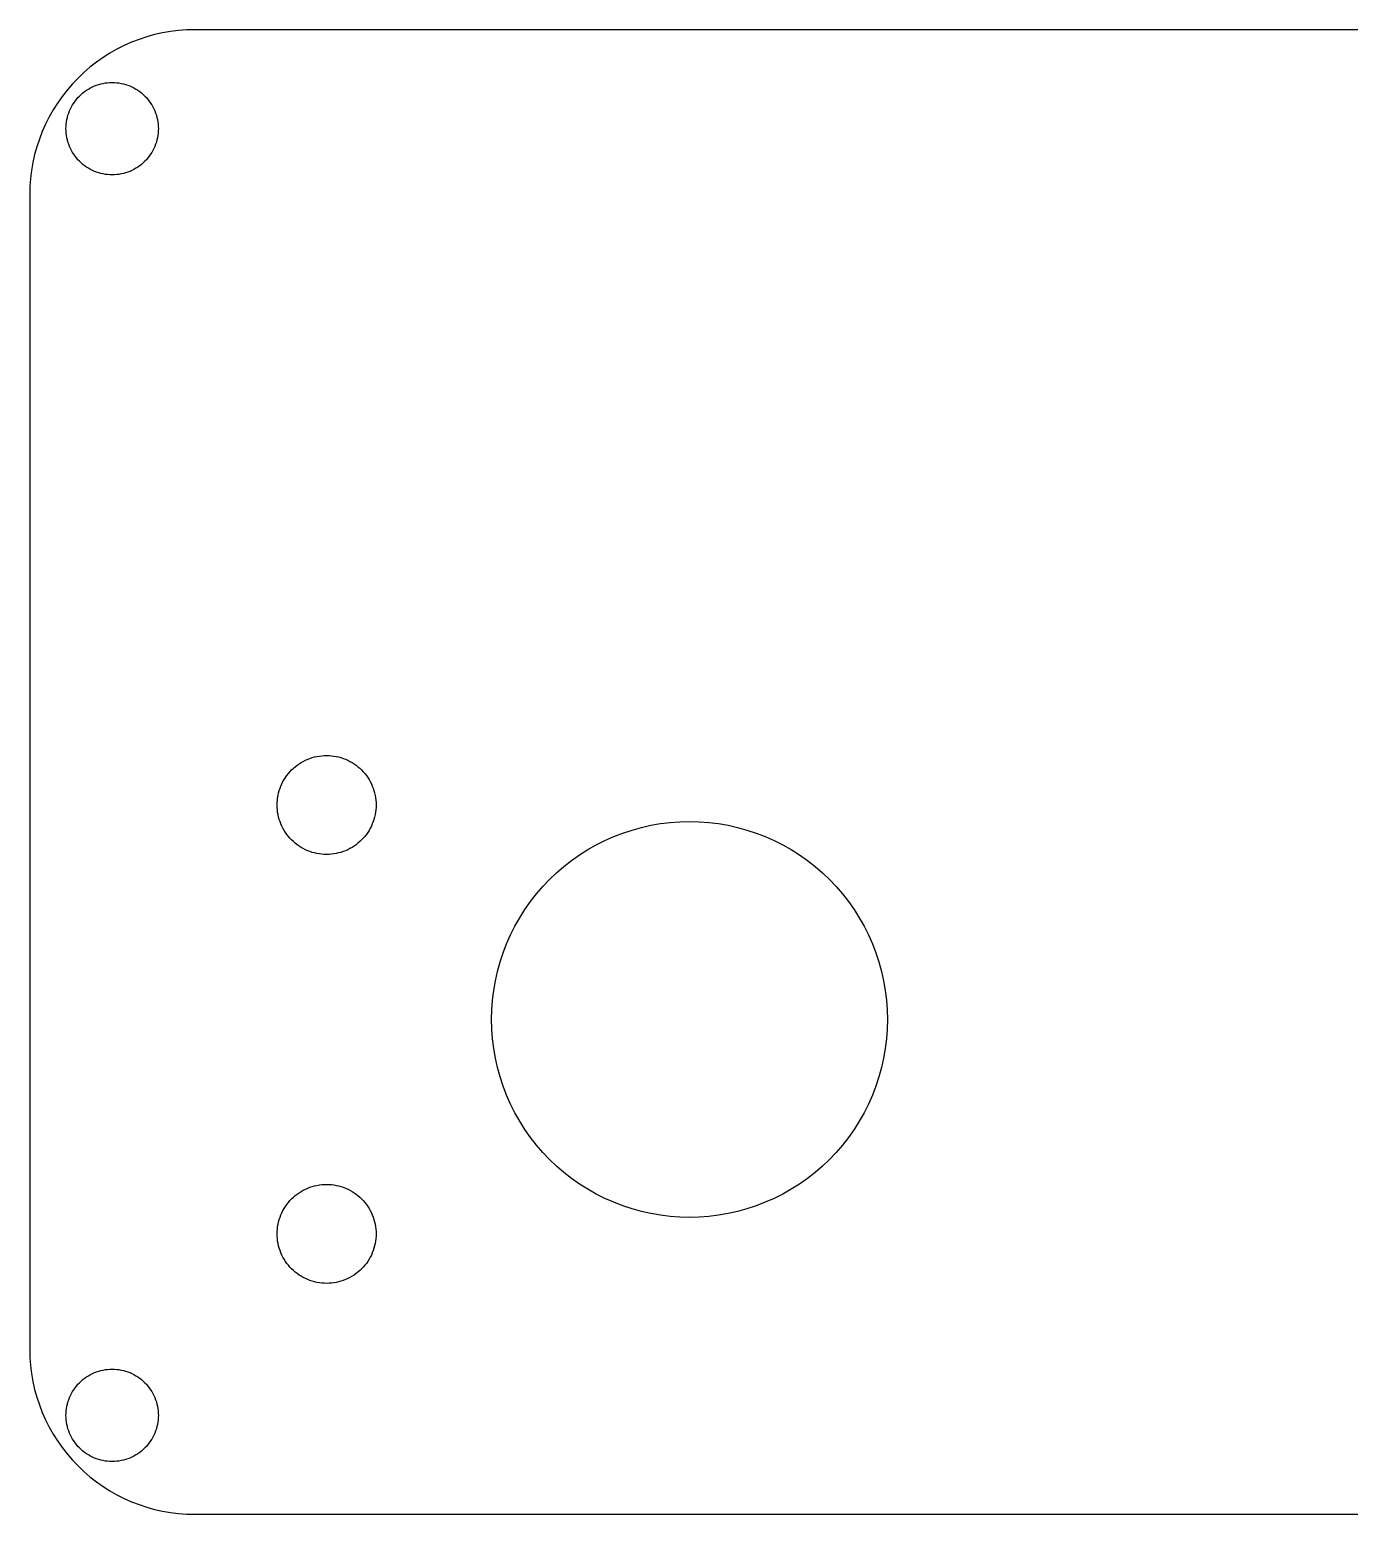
# Model space of a CAD drawing. Header units: metres. Extents: x -40 to 40, y -22.5 to 22.5.
# Drawn here: x -40 to 0, y -22.5 to 22.5 of the extents above; entities that cross this region are included whole.
import ezdxf

# ---------------------------------------------------------------- set-up
doc = ezdxf.new("R2010")
doc.units = ezdxf.units.M

msp = doc.modelspace()

# ---------------------------------------------------------------- linework, layer by layer
for p, q in [((-35, 22.5), (-35.2453, 22.494)), ((35, 22.5), (-35, 22.5)), ((-36.9134, 22.1194), (-37.1378, 22.0199)), ((-36.6844, 22.2077), (-36.9134, 22.1194)), ((-36.4514, 22.2847), (-36.6844, 22.2077)), ((-36.2149, 22.3502), (-36.4514, 22.2847)), ((-35.9754, 22.4039), (-36.2149, 22.3502)), ((-35.7337, 22.4459), (-35.9754, 22.4039)), ((-35.4901, 22.4759), (-35.7337, 22.4459)), ((-35.2453, 22.494), (-35.4901, 22.4759)), ((-37.7778, 21.6573), (-37.9785, 21.516)), ((-37.5705, 21.7887), (-37.7778, 21.6573)), ((-37.357, 21.9096), (-37.5705, 21.7887)), ((-37.1378, 22.0199), (-37.357, 21.9096)), ((-38.3578, 21.2048), (-38.5355, 21.0355)), ((-38.172, 21.3651), (-38.3578, 21.2048)), ((-37.9785, 21.516), (-38.172, 21.3651)), ((-38.7048, 20.8578), (-38.8651, 20.672)), ((-38.5355, 21.0355), (-38.7048, 20.8578)), ((-38.2778, 20.664), (-38.2197, 20.7008)), ((-38.2197, 20.7008), (-38.1599, 20.7347)), ((-38.1599, 20.7347), (-38.0986, 20.7656)), ((-38.0986, 20.7656), (-38.0358, 20.7934)), ((-38.0358, 20.7934), (-37.9716, 20.8182)), ((-37.9716, 20.8182), (-37.9064, 20.8397)), ((-37.9064, 20.8397), (-37.8402, 20.858)), ((-37.8402, 20.858), (-37.7731, 20.8731)), ((-37.7731, 20.8731), (-37.7054, 20.8848)), ((-37.7054, 20.8848), (-37.6372, 20.8932)), ((-37.6372, 20.8932), (-37.5687, 20.8983)), ((-37.5687, 20.8983), (-37.5, 20.9)), ((-37.5, 20.9), (-37.4313, 20.8983)), ((-37.4313, 20.8983), (-37.3628, 20.8932)), ((-37.3628, 20.8932), (-37.2946, 20.8848)), ((-37.2946, 20.8848), (-37.2269, 20.8731)), ((-37.2269, 20.8731), (-37.1598, 20.858)), ((-37.1598, 20.858), (-37.0936, 20.8397)), ((-37.0936, 20.8397), (-37.0284, 20.8182)), ((-37.0284, 20.8182), (-36.9642, 20.7934)), ((-36.9642, 20.7934), (-36.9014, 20.7656)), ((-36.9014, 20.7656), (-36.84, 20.7347)), ((-36.84, 20.7347), (-36.7802, 20.7008)), ((-36.7802, 20.7008), (-36.7222, 20.664)), ((-39.1573, 20.2778), (-39.2887, 20.0705)), ((-39.016, 20.4785), (-39.1573, 20.2778)), ((-38.8651, 20.672), (-39.016, 20.4785)), ((-38.7008, 20.2197), (-38.664, 20.2778)), ((-38.664, 20.2778), (-38.6245, 20.334)), ((-38.6245, 20.334), (-38.5822, 20.3881)), ((-38.5822, 20.3881), (-38.5373, 20.4402)), ((-38.5373, 20.4402), (-38.4899, 20.4899)), ((-38.4899, 20.4899), (-38.4402, 20.5373)), ((-38.4402, 20.5373), (-38.3881, 20.5822)), ((-38.3881, 20.5822), (-38.334, 20.6245)), ((-38.334, 20.6245), (-38.2778, 20.664)), ((-36.7222, 20.664), (-36.666, 20.6245)), ((-36.666, 20.6245), (-36.6118, 20.5822)), ((-36.6118, 20.5822), (-36.5598, 20.5373)), ((-36.5598, 20.5373), (-36.51, 20.4899)), ((-36.51, 20.4899), (-36.4627, 20.4402)), ((-36.4627, 20.4402), (-36.4178, 20.3881)), ((-36.4178, 20.3881), (-36.3755, 20.334)), ((-36.3755, 20.334), (-36.3359, 20.2778)), ((-36.3359, 20.2778), (-36.2992, 20.2197)), ((-39.4096, 19.857), (-39.5199, 19.6378)), ((-39.2887, 20.0705), (-39.4096, 19.857)), ((-38.8731, 19.7731), (-38.858, 19.8402)), ((-38.858, 19.8402), (-38.8397, 19.9064)), ((-38.8397, 19.9064), (-38.8182, 19.9716)), ((-38.8182, 19.9716), (-38.7934, 20.0358)), ((-38.7934, 20.0358), (-38.7656, 20.0986)), ((-38.7656, 20.0986), (-38.7347, 20.1599)), ((-38.7347, 20.1599), (-38.7008, 20.2197)), ((-36.2992, 20.2197), (-36.2653, 20.1599)), ((-36.2653, 20.1599), (-36.2344, 20.0986)), ((-36.2344, 20.0986), (-36.2066, 20.0358)), ((-36.2066, 20.0358), (-36.1818, 19.9716)), ((-36.1818, 19.9716), (-36.1603, 19.9064)), ((-36.1603, 19.9064), (-36.142, 19.8402)), ((-36.142, 19.8402), (-36.1269, 19.7731)), ((-39.6194, 19.4134), (-39.7077, 19.1844)), ((-39.5199, 19.6378), (-39.6194, 19.4134)), ((-38.9, 19.5), (-38.8983, 19.5687)), ((-38.8983, 19.4313), (-38.9, 19.5)), ((-38.8983, 19.5687), (-38.8932, 19.6372)), ((-38.8932, 19.3628), (-38.8983, 19.4313)), ((-38.8932, 19.6372), (-38.8848, 19.7054)), ((-38.8848, 19.2946), (-38.8932, 19.3628)), ((-38.8848, 19.7054), (-38.8731, 19.7731)), ((-36.1269, 19.7731), (-36.1151, 19.7054)), ((-36.1151, 19.7054), (-36.1067, 19.6372)), ((-36.1067, 19.3628), (-36.1151, 19.2946)), ((-36.1067, 19.6372), (-36.1017, 19.5687)), ((-36.1017, 19.4313), (-36.1067, 19.3628)), ((-36.1017, 19.5687), (-36.1, 19.5)), ((-36.1, 19.5), (-36.1017, 19.4313)), ((-39.7847, 18.9514), (-39.8502, 18.7149)), ((-39.7077, 19.1844), (-39.7847, 18.9514)), ((-38.8731, 19.2269), (-38.8848, 19.2946)), ((-38.858, 19.1598), (-38.8731, 19.2269)), ((-38.8397, 19.0936), (-38.858, 19.1598)), ((-38.8182, 19.0284), (-38.8397, 19.0936)), ((-38.7934, 18.9642), (-38.8182, 19.0284)), ((-38.7656, 18.9014), (-38.7934, 18.9642)), ((-38.7347, 18.84), (-38.7656, 18.9014)), ((-36.2344, 18.9014), (-36.2653, 18.84)), ((-36.2066, 18.9642), (-36.2344, 18.9014)), ((-36.1818, 19.0284), (-36.2066, 18.9642)), ((-36.1603, 19.0936), (-36.1818, 19.0284)), ((-36.142, 19.1598), (-36.1603, 19.0936)), ((-36.1269, 19.2269), (-36.142, 19.1598)), ((-36.1151, 19.2946), (-36.1269, 19.2269)), ((-39.9039, 18.4754), (-39.9459, 18.2337)), ((-39.8502, 18.7149), (-39.9039, 18.4754)), ((-38.7008, 18.7802), (-38.7347, 18.84)), ((-38.664, 18.7222), (-38.7008, 18.7802)), ((-38.6245, 18.666), (-38.664, 18.7222)), ((-38.5822, 18.6118), (-38.6245, 18.666)), ((-38.5373, 18.5598), (-38.5822, 18.6118)), ((-38.4899, 18.51), (-38.5373, 18.5598)), ((-38.4402, 18.4627), (-38.4899, 18.51)), ((-38.3881, 18.4178), (-38.4402, 18.4627)), ((-36.5598, 18.4627), (-36.6118, 18.4178)), ((-36.51, 18.51), (-36.5598, 18.4627)), ((-36.4627, 18.5598), (-36.51, 18.51)), ((-36.4178, 18.6118), (-36.4627, 18.5598)), ((-36.3755, 18.666), (-36.4178, 18.6118)), ((-36.3359, 18.7222), (-36.3755, 18.666)), ((-36.2992, 18.7802), (-36.3359, 18.7222)), ((-36.2653, 18.84), (-36.2992, 18.7802)), ((-39.9459, 18.2337), (-39.9759, 17.9901)), ((-38.334, 18.3755), (-38.3881, 18.4178)), ((-38.2778, 18.3359), (-38.334, 18.3755)), ((-38.2197, 18.2992), (-38.2778, 18.3359)), ((-38.1599, 18.2653), (-38.2197, 18.2992)), ((-38.0986, 18.2344), (-38.1599, 18.2653)), ((-38.0358, 18.2066), (-38.0986, 18.2344)), ((-37.9716, 18.1818), (-38.0358, 18.2066)), ((-37.9064, 18.1603), (-37.9716, 18.1818)), ((-37.8402, 18.142), (-37.9064, 18.1603)), ((-37.7731, 18.1269), (-37.8402, 18.142)), ((-37.7054, 18.1151), (-37.7731, 18.1269)), ((-37.6372, 18.1067), (-37.7054, 18.1151)), ((-37.5687, 18.1017), (-37.6372, 18.1067)), ((-37.5, 18.1), (-37.5687, 18.1017)), ((-37.4313, 18.1017), (-37.5, 18.1)), ((-37.3628, 18.1067), (-37.4313, 18.1017)), ((-37.2946, 18.1151), (-37.3628, 18.1067)), ((-37.2269, 18.1269), (-37.2946, 18.1151)), ((-37.1598, 18.142), (-37.2269, 18.1269)), ((-37.0936, 18.1603), (-37.1598, 18.142)), ((-37.0284, 18.1818), (-37.0936, 18.1603)), ((-36.9642, 18.2066), (-37.0284, 18.1818)), ((-36.9014, 18.2344), (-36.9642, 18.2066)), ((-36.84, 18.2653), (-36.9014, 18.2344)), ((-36.7802, 18.2992), (-36.84, 18.2653)), ((-36.7222, 18.3359), (-36.7802, 18.2992)), ((-36.666, 18.3755), (-36.7222, 18.3359)), ((-36.6118, 18.4178), (-36.666, 18.3755)), ((-39.994, 17.7453), (-40, 17.5)), ((-39.9759, 17.9901), (-39.994, 17.7453)), ((-40, 17.5), (-40, -17.5)), ((-31.4354, 0.43541), (-31.3645, 0.455032)), ((-31.3645, 0.455032), (-31.2926, 0.471176)), ((-31.2926, 0.471176), (-31.2201, 0.483765)), ((-31.2201, 0.483765), (-31.147, 0.492767)), ((-31.147, 0.492767), (-31.0736, 0.498184)), ((-31.0736, 0.498184), (-31, 0.5)), ((-31, 0.5), (-30.9264, 0.498184)), ((-30.9264, 0.498184), (-30.853, 0.492767)), ((-30.853, 0.492767), (-30.7799, 0.483765)), ((-30.7799, 0.483765), (-30.7074, 0.471176)), ((-30.7074, 0.471176), (-30.6355, 0.455032)), ((-30.6355, 0.455032), (-30.5646, 0.43541)), ((-32.1595, -0.048401), (-32.1114, 0.007324)), ((-32.1114, 0.007324), (-32.0607, 0.060654)), ((-32.0607, 0.060654), (-32.0073, 0.11142)), ((-32.0073, 0.11142), (-31.9516, 0.159515)), ((-31.9516, 0.159515), (-31.8935, 0.204803)), ((-31.8935, 0.204803), (-31.8333, 0.247192)), ((-31.8333, 0.247192), (-31.7711, 0.286591)), ((-31.7711, 0.286591), (-31.7071, 0.322876)), ((-31.7071, 0.322876), (-31.6413, 0.355972)), ((-31.6413, 0.355972), (-31.574, 0.385818)), ((-31.574, 0.385818), (-31.5053, 0.412308)), ((-31.5053, 0.412308), (-31.4354, 0.43541)), ((-30.5646, 0.43541), (-30.4947, 0.412308)), ((-30.4947, 0.412308), (-30.426, 0.385818)), ((-30.426, 0.385818), (-30.3587, 0.355972)), ((-30.3587, 0.355972), (-30.2929, 0.322876)), ((-30.2929, 0.322876), (-30.2288, 0.286591)), ((-30.2288, 0.286591), (-30.1666, 0.247192)), ((-30.1666, 0.247192), (-30.1064, 0.204803)), ((-30.1064, 0.204803), (-30.0484, 0.159515)), ((-30.0484, 0.159515), (-29.9927, 0.11142)), ((-29.9927, 0.11142), (-29.9393, 0.060654)), ((-29.9393, 0.060654), (-29.8886, 0.007324)), ((-29.8886, 0.007324), (-29.8405, -0.048401)), ((-32.4123, -0.494659), (-32.3858, -0.425964)), ((-32.3858, -0.425964), (-32.356, -0.358658)), ((-32.356, -0.358658), (-32.3229, -0.292892)), ((-32.3229, -0.292892), (-32.2866, -0.228836)), ((-32.2866, -0.228836), (-32.2472, -0.166641)), ((-32.2472, -0.166641), (-32.2048, -0.106445)), ((-32.2048, -0.106445), (-32.1595, -0.048401)), ((-29.8405, -0.048401), (-29.7952, -0.106445)), ((-29.7952, -0.106445), (-29.7528, -0.166641)), ((-29.7528, -0.166641), (-29.7134, -0.228836)), ((-29.7134, -0.228836), (-29.6771, -0.292892)), ((-29.6771, -0.292892), (-29.644, -0.358658)), ((-29.644, -0.358658), (-29.6142, -0.425964)), ((-29.6142, -0.425964), (-29.5877, -0.494659)), ((-32.4982, -0.926392), (-32.4928, -0.852966)), ((-32.4928, -0.852966), (-32.4838, -0.779892)), ((-32.4838, -0.779892), (-32.4712, -0.707352)), ((-32.4712, -0.707352), (-32.455, -0.635529)), ((-32.455, -0.635529), (-32.4354, -0.56456)), ((-32.4354, -0.56456), (-32.4123, -0.494659)), ((-29.5877, -0.494659), (-29.5646, -0.56456)), ((-29.5646, -0.56456), (-29.545, -0.635529)), ((-29.545, -0.635529), (-29.5288, -0.707352)), ((-29.5288, -0.707352), (-29.5162, -0.779892)), ((-29.5162, -0.779892), (-29.5072, -0.852966)), ((-29.5072, -0.852966), (-29.5018, -0.926392)), ((-32.5, -1), (-32.4982, -0.926392)), ((-32.4982, -1.07359), (-32.5, -1)), ((-32.4928, -1.14702), (-32.4982, -1.07359)), ((-32.4838, -1.22009), (-32.4928, -1.14702)), ((-32.4712, -1.29263), (-32.4838, -1.22009)), ((-32.455, -1.36446), (-32.4712, -1.29263)), ((-29.5288, -1.29263), (-29.545, -1.36446)), ((-29.5162, -1.22009), (-29.5288, -1.29263)), ((-29.5072, -1.14702), (-29.5162, -1.22009)), ((-29.5018, -1.07359), (-29.5072, -1.14702)), ((-29.5018, -0.926392), (-29.5, -1)), ((-29.5, -1), (-29.5018, -1.07359)), ((-32.4354, -1.43542), (-32.455, -1.36446)), ((-32.4123, -1.50533), (-32.4354, -1.43542)), ((-32.3858, -1.57402), (-32.4123, -1.50533)), ((-32.356, -1.64133), (-32.3858, -1.57402)), ((-32.3229, -1.70709), (-32.356, -1.64133)), ((-32.2866, -1.77115), (-32.3229, -1.70709)), ((-32.2472, -1.83334), (-32.2866, -1.77115)), ((-29.7134, -1.77115), (-29.7528, -1.83334)), ((-29.6771, -1.70709), (-29.7134, -1.77115)), ((-29.644, -1.64133), (-29.6771, -1.70709)), ((-29.6142, -1.57402), (-29.644, -1.64133)), ((-29.5877, -1.50533), (-29.6142, -1.57402)), ((-29.5646, -1.43542), (-29.5877, -1.50533)), ((-29.545, -1.36446), (-29.5646, -1.43542)), ((-22.0213, -1.85072), (-21.7417, -1.75835)), ((-21.7417, -1.75835), (-21.4579, -1.67981)), ((-21.4579, -1.67981), (-21.1705, -1.61528)), ((-21.1705, -1.61528), (-20.8804, -1.56493)), ((-20.8804, -1.56493), (-20.5881, -1.52888)), ((-20.5881, -1.52888), (-20.2944, -1.50722)), ((-20.2944, -1.50722), (-20, -1.5)), ((-20, -1.5), (-19.7056, -1.50722)), ((-19.7056, -1.50722), (-19.4119, -1.52888)), ((-19.4119, -1.52888), (-19.1196, -1.56493)), ((-19.1196, -1.56493), (-18.8295, -1.61528)), ((-18.8295, -1.61528), (-18.5421, -1.67981)), ((-18.5421, -1.67981), (-18.2583, -1.75835)), ((-18.2583, -1.75835), (-17.9787, -1.85072)), ((-32.2048, -1.89354), (-32.2472, -1.83334)), ((-32.1595, -1.95158), (-32.2048, -1.89354)), ((-32.1114, -2.00732), (-32.1595, -1.95158)), ((-32.0607, -2.06065), (-32.1114, -2.00732)), ((-32.0073, -2.11142), (-32.0607, -2.06065)), ((-31.9516, -2.15952), (-32.0073, -2.11142)), ((-31.8935, -2.2048), (-31.9516, -2.15952)), ((-31.8333, -2.24719), (-31.8935, -2.2048)), ((-31.7711, -2.28659), (-31.8333, -2.24719)), ((-30.1666, -2.24719), (-30.2288, -2.28659)), ((-30.1064, -2.2048), (-30.1666, -2.24719)), ((-30.0484, -2.15952), (-30.1064, -2.2048)), ((-29.9927, -2.11142), (-30.0484, -2.15952)), ((-29.9393, -2.06065), (-29.9927, -2.11142)), ((-29.8886, -2.00732), (-29.9393, -2.06065)), ((-29.8405, -1.95158), (-29.8886, -2.00732)), ((-29.7952, -1.89354), (-29.8405, -1.95158)), ((-29.7528, -1.83334), (-29.7952, -1.89354)), ((-23.0846, -2.35362), (-22.8284, -2.20847)), ((-22.8284, -2.20847), (-22.5653, -2.07605)), ((-22.5653, -2.07605), (-22.2961, -1.95671)), ((-22.2961, -1.95671), (-22.0213, -1.85072)), ((-17.9787, -1.85072), (-17.7039, -1.95671)), ((-17.7039, -1.95671), (-17.4347, -2.07605)), ((-17.4347, -2.07605), (-17.1716, -2.20847)), ((-17.1716, -2.20847), (-16.9154, -2.35362)), ((-31.7071, -2.32288), (-31.7711, -2.28659)), ((-31.6413, -2.35597), (-31.7071, -2.32288)), ((-31.574, -2.38582), (-31.6413, -2.35597)), ((-31.5053, -2.41231), (-31.574, -2.38582)), ((-31.4354, -2.43541), (-31.5053, -2.41231)), ((-31.3645, -2.45503), (-31.4354, -2.43541)), ((-31.2926, -2.47118), (-31.3645, -2.45503)), ((-31.2201, -2.48376), (-31.2926, -2.47118)), ((-31.147, -2.49277), (-31.2201, -2.48376)), ((-31.0736, -2.49818), (-31.147, -2.49277)), ((-31, -2.5), (-31.0736, -2.49818)), ((-30.9264, -2.49818), (-31, -2.5)), ((-30.853, -2.49277), (-30.9264, -2.49818)), ((-30.7799, -2.48376), (-30.853, -2.49277)), ((-30.7074, -2.47118), (-30.7799, -2.48376)), ((-30.6355, -2.45503), (-30.7074, -2.47118)), ((-30.5646, -2.43541), (-30.6355, -2.45503)), ((-30.4947, -2.41231), (-30.5646, -2.43541)), ((-30.426, -2.38582), (-30.4947, -2.41231)), ((-30.3587, -2.35597), (-30.426, -2.38582)), ((-30.2929, -2.32288), (-30.3587, -2.35597)), ((-30.2288, -2.28659), (-30.2929, -2.32288)), ((-23.8064, -2.86192), (-23.5742, -2.68074)), ((-23.5742, -2.68074), (-23.3334, -2.51117)), ((-23.3334, -2.51117), (-23.0846, -2.35362)), ((-16.9154, -2.35362), (-16.6666, -2.51117)), ((-16.6666, -2.51117), (-16.4258, -2.68074)), ((-16.4258, -2.68074), (-16.1936, -2.86192)), ((-24.2426, -3.25735), (-24.0293, -3.05429)), ((-24.0293, -3.05429), (-23.8064, -2.86192)), ((-16.1936, -2.86192), (-15.9706, -3.05429)), ((-15.9706, -3.05429), (-15.7574, -3.25735)), ((-24.6381, -3.69363), (-24.4457, -3.47064)), ((-24.4457, -3.47064), (-24.2426, -3.25735)), ((-15.7574, -3.25735), (-15.5543, -3.47064)), ((-15.5543, -3.47064), (-15.3619, -3.69363)), ((-24.9888, -4.16656), (-24.8192, -3.9258)), ((-24.8192, -3.9258), (-24.6381, -3.69363)), ((-15.3619, -3.69363), (-15.1807, -3.9258)), ((-15.1807, -3.9258), (-15.0112, -4.16656)), ((-25.2915, -4.67162), (-25.1464, -4.41537)), ((-25.1464, -4.41537), (-24.9888, -4.16656)), ((-15.0112, -4.16656), (-14.8536, -4.41537)), ((-14.8536, -4.41537), (-14.7085, -4.67162)), ((-25.5433, -5.20389), (-25.4239, -4.93466)), ((-25.4239, -4.93466), (-25.2915, -4.67162)), ((-14.7085, -4.67162), (-14.576, -4.93466)), ((-14.576, -4.93466), (-14.4567, -5.20389)), ((-25.6493, -5.47865), (-25.5433, -5.20389)), ((-14.4567, -5.20389), (-14.3507, -5.47865)), ((-25.8202, -6.04211), (-25.7416, -5.75829)), ((-25.7416, -5.75829), (-25.6493, -5.47865)), ((-14.3507, -5.47865), (-14.2583, -5.75829)), ((-14.2583, -5.75829), (-14.1798, -6.04211)), ((-25.8847, -6.32945), (-25.8202, -6.04211)), ((-14.1798, -6.04211), (-14.1153, -6.32945)), ((-25.9711, -6.9119), (-25.9351, -6.61961)), ((-25.9351, -6.61961), (-25.8847, -6.32945)), ((-14.1153, -6.32945), (-14.0649, -6.61961)), ((-14.0649, -6.61961), (-14.0289, -6.9119)), ((-25.9928, -7.20558), (-25.9711, -6.9119)), ((-14.0289, -6.9119), (-14.0072, -7.20558)), ((-26, -7.5), (-25.9928, -7.20558)), ((-25.9928, -7.7944), (-26, -7.5)), ((-14.0072, -7.20558), (-14, -7.5)), ((-14, -7.5), (-14.0072, -7.7944)), ((-25.9711, -8.08809), (-25.9928, -7.7944)), ((-25.9351, -8.38037), (-25.9711, -8.08809)), ((-14.0289, -8.08809), (-14.0649, -8.38037)), ((-14.0072, -7.7944), (-14.0289, -8.08809)), ((-25.8847, -8.67053), (-25.9351, -8.38037)), ((-14.0649, -8.38037), (-14.1153, -8.67053)), ((-25.8202, -8.95787), (-25.8847, -8.67053)), ((-25.7416, -9.2417), (-25.8202, -8.95787)), ((-14.1798, -8.95787), (-14.2583, -9.2417)), ((-14.1153, -8.67053), (-14.1798, -8.95787)), ((-25.6493, -9.52133), (-25.7416, -9.2417)), ((-14.2583, -9.2417), (-14.3507, -9.52133)), ((-25.5433, -9.7961), (-25.6493, -9.52133)), ((-25.4239, -10.0653), (-25.5433, -9.7961)), ((-14.4567, -9.7961), (-14.576, -10.0653)), ((-14.3507, -9.52133), (-14.4567, -9.7961)), ((-25.2915, -10.3284), (-25.4239, -10.0653)), ((-25.1464, -10.5846), (-25.2915, -10.3284)), ((-14.7085, -10.3284), (-14.8536, -10.5846)), ((-14.576, -10.0653), (-14.7085, -10.3284)), ((-24.9888, -10.8334), (-25.1464, -10.5846)), ((-14.8536, -10.5846), (-15.0112, -10.8334)), ((-24.8192, -11.0742), (-24.9888, -10.8334)), ((-24.6381, -11.3064), (-24.8192, -11.0742)), ((-15.1807, -11.0742), (-15.3619, -11.3064)), ((-15.0112, -10.8334), (-15.1807, -11.0742)), ((-24.4457, -11.5293), (-24.6381, -11.3064)), ((-24.2426, -11.7426), (-24.4457, -11.5293)), ((-15.5543, -11.5293), (-15.7574, -11.7426)), ((-15.3619, -11.3064), (-15.5543, -11.5293)), ((-24.0293, -11.9457), (-24.2426, -11.7426)), ((-23.8064, -12.1381), (-24.0293, -11.9457)), ((-23.5742, -12.3192), (-23.8064, -12.1381)), ((-16.1936, -12.1381), (-16.4258, -12.3192)), ((-15.9706, -11.9457), (-16.1936, -12.1381)), ((-15.7574, -11.7426), (-15.9706, -11.9457)), ((-31.574, -12.6142), (-31.5053, -12.5877)), ((-31.5053, -12.5877), (-31.4354, -12.5646)), ((-31.4354, -12.5646), (-31.3645, -12.545)), ((-31.3645, -12.545), (-31.2926, -12.5288)), ((-31.2926, -12.5288), (-31.2201, -12.5162)), ((-31.2201, -12.5162), (-31.147, -12.5072)), ((-31.147, -12.5072), (-31.0736, -12.5018)), ((-31.0736, -12.5018), (-31, -12.5)), ((-31, -12.5), (-30.9264, -12.5018)), ((-30.9264, -12.5018), (-30.853, -12.5072)), ((-30.853, -12.5072), (-30.7799, -12.5162)), ((-30.7799, -12.5162), (-30.7074, -12.5288)), ((-30.7074, -12.5288), (-30.6355, -12.545)), ((-30.6355, -12.545), (-30.5646, -12.5646)), ((-30.5646, -12.5646), (-30.4947, -12.5877)), ((-30.4947, -12.5877), (-30.426, -12.6142)), ((-23.3334, -12.4888), (-23.5742, -12.3192)), ((-23.0846, -12.6464), (-23.3334, -12.4888)), ((-16.6666, -12.4888), (-16.9154, -12.6464)), ((-16.4258, -12.3192), (-16.6666, -12.4888)), ((-32.2048, -13.1064), (-32.1595, -13.0484)), ((-32.1595, -13.0484), (-32.1114, -12.9927)), ((-32.1114, -12.9927), (-32.0607, -12.9393)), ((-32.0607, -12.9393), (-32.0073, -12.8886)), ((-32.0073, -12.8886), (-31.9516, -12.8405)), ((-31.9516, -12.8405), (-31.8935, -12.7952)), ((-31.8935, -12.7952), (-31.8333, -12.7528)), ((-31.8333, -12.7528), (-31.7711, -12.7134)), ((-31.7711, -12.7134), (-31.7071, -12.6771)), ((-31.7071, -12.6771), (-31.6413, -12.644)), ((-31.6413, -12.644), (-31.574, -12.6142)), ((-30.426, -12.6142), (-30.3587, -12.644)), ((-30.3587, -12.644), (-30.2929, -12.6771)), ((-30.2929, -12.6771), (-30.2288, -12.7134)), ((-30.2288, -12.7134), (-30.1666, -12.7528)), ((-30.1666, -12.7528), (-30.1064, -12.7952)), ((-30.1064, -12.7952), (-30.0484, -12.8405)), ((-30.0484, -12.8405), (-29.9927, -12.8886)), ((-29.9927, -12.8886), (-29.9393, -12.9393)), ((-29.9393, -12.9393), (-29.8886, -12.9927)), ((-29.8886, -12.9927), (-29.8405, -13.0484)), ((-29.8405, -13.0484), (-29.7952, -13.1064)), ((-22.8284, -12.7915), (-23.0846, -12.6464)), ((-22.5653, -12.9239), (-22.8284, -12.7915)), ((-22.2961, -13.0433), (-22.5653, -12.9239)), ((-22.0213, -13.1493), (-22.2961, -13.0433)), ((-17.7039, -13.0433), (-17.9787, -13.1493)), ((-17.4347, -12.9239), (-17.7039, -13.0433)), ((-17.1716, -12.7915), (-17.4347, -12.9239)), ((-16.9154, -12.6464), (-17.1716, -12.7915)), ((-32.4354, -13.5646), (-32.4123, -13.4947)), ((-32.4123, -13.4947), (-32.3858, -13.426)), ((-32.3858, -13.426), (-32.356, -13.3587)), ((-32.356, -13.3587), (-32.3229, -13.2929)), ((-32.3229, -13.2929), (-32.2866, -13.2288)), ((-32.2866, -13.2288), (-32.2472, -13.1666)), ((-32.2472, -13.1666), (-32.2048, -13.1064)), ((-29.7952, -13.1064), (-29.7528, -13.1666)), ((-29.7528, -13.1666), (-29.7134, -13.2288)), ((-29.7134, -13.2288), (-29.6771, -13.2929)), ((-29.6771, -13.2929), (-29.644, -13.3587)), ((-29.644, -13.3587), (-29.6142, -13.426)), ((-29.6142, -13.426), (-29.5877, -13.4947)), ((-29.5877, -13.4947), (-29.5646, -13.5646)), ((-21.7417, -13.2416), (-22.0213, -13.1493)), ((-21.4579, -13.3202), (-21.7417, -13.2416)), ((-21.1705, -13.3847), (-21.4579, -13.3202)), ((-20.8804, -13.4351), (-21.1705, -13.3847)), ((-20.5881, -13.4711), (-20.8804, -13.4351)), ((-20.2944, -13.4928), (-20.5881, -13.4711)), ((-20, -13.5), (-20.2944, -13.4928)), ((-19.7056, -13.4928), (-20, -13.5)), ((-19.4119, -13.4711), (-19.7056, -13.4928)), ((-19.1196, -13.4351), (-19.4119, -13.4711)), ((-18.8295, -13.3847), (-19.1196, -13.4351)), ((-18.5421, -13.3202), (-18.8295, -13.3847)), ((-18.2583, -13.2416), (-18.5421, -13.3202)), ((-17.9787, -13.1493), (-18.2583, -13.2416)), ((-32.5, -14), (-32.4982, -13.9264)), ((-32.4982, -13.9264), (-32.4928, -13.853)), ((-32.4928, -13.853), (-32.4838, -13.7799)), ((-32.4838, -13.7799), (-32.4712, -13.7074)), ((-32.4712, -13.7074), (-32.455, -13.6355)), ((-32.455, -13.6355), (-32.4354, -13.5646)), ((-29.5646, -13.5646), (-29.545, -13.6355)), ((-29.545, -13.6355), (-29.5288, -13.7074)), ((-29.5288, -13.7074), (-29.5162, -13.7799)), ((-29.5162, -13.7799), (-29.5072, -13.853)), ((-29.5072, -13.853), (-29.5018, -13.9264)), ((-29.5018, -13.9264), (-29.5, -14)), ((-32.4982, -14.0736), (-32.5, -14)), ((-32.4928, -14.147), (-32.4982, -14.0736)), ((-32.4838, -14.2201), (-32.4928, -14.147)), ((-32.4712, -14.2926), (-32.4838, -14.2201)), ((-32.455, -14.3645), (-32.4712, -14.2926)), ((-32.4354, -14.4354), (-32.455, -14.3645)), ((-29.545, -14.3645), (-29.5646, -14.4354)), ((-29.5288, -14.2926), (-29.545, -14.3645)), ((-29.5162, -14.2201), (-29.5288, -14.2926)), ((-29.5072, -14.147), (-29.5162, -14.2201)), ((-29.5018, -14.0736), (-29.5072, -14.147)), ((-29.5, -14), (-29.5018, -14.0736)), ((-32.4123, -14.5053), (-32.4354, -14.4354)), ((-32.3858, -14.574), (-32.4123, -14.5053)), ((-32.356, -14.6413), (-32.3858, -14.574)), ((-32.3229, -14.7071), (-32.356, -14.6413)), ((-32.2866, -14.7711), (-32.3229, -14.7071)), ((-32.2472, -14.8333), (-32.2866, -14.7711)), ((-32.2048, -14.8935), (-32.2472, -14.8333)), ((-29.7528, -14.8333), (-29.7952, -14.8935)), ((-29.7134, -14.7711), (-29.7528, -14.8333)), ((-29.6771, -14.7071), (-29.7134, -14.7711)), ((-29.644, -14.6413), (-29.6771, -14.7071)), ((-29.6142, -14.574), (-29.644, -14.6413)), ((-29.5877, -14.5053), (-29.6142, -14.574)), ((-29.5646, -14.4354), (-29.5877, -14.5053)), ((-32.1595, -14.9516), (-32.2048, -14.8935)), ((-32.1114, -15.0073), (-32.1595, -14.9516)), ((-32.0607, -15.0607), (-32.1114, -15.0073)), ((-32.0073, -15.1114), (-32.0607, -15.0607)), ((-31.9516, -15.1595), (-32.0073, -15.1114)), ((-31.8935, -15.2048), (-31.9516, -15.1595)), ((-31.8333, -15.2472), (-31.8935, -15.2048)), ((-31.7711, -15.2866), (-31.8333, -15.2472)), ((-31.7071, -15.3229), (-31.7711, -15.2866)), ((-30.2288, -15.2866), (-30.2929, -15.3229)), ((-30.1666, -15.2472), (-30.2288, -15.2866)), ((-30.1064, -15.2048), (-30.1666, -15.2472)), ((-30.0484, -15.1595), (-30.1064, -15.2048)), ((-29.9927, -15.1114), (-30.0484, -15.1595)), ((-29.9393, -15.0607), (-29.9927, -15.1114)), ((-29.8886, -15.0073), (-29.9393, -15.0607)), ((-29.8405, -14.9516), (-29.8886, -15.0073)), ((-29.7952, -14.8935), (-29.8405, -14.9516)), ((-31.6413, -15.356), (-31.7071, -15.3229)), ((-31.574, -15.3858), (-31.6413, -15.356)), ((-31.5053, -15.4123), (-31.574, -15.3858)), ((-31.4354, -15.4354), (-31.5053, -15.4123)), ((-31.3645, -15.455), (-31.4354, -15.4354)), ((-31.2926, -15.4712), (-31.3645, -15.455)), ((-31.2201, -15.4838), (-31.2926, -15.4712)), ((-31.147, -15.4928), (-31.2201, -15.4838)), ((-31.0736, -15.4982), (-31.147, -15.4928)), ((-31, -15.5), (-31.0736, -15.4982)), ((-30.9264, -15.4982), (-31, -15.5)), ((-30.853, -15.4928), (-30.9264, -15.4982)), ((-30.7799, -15.4838), (-30.853, -15.4928)), ((-30.7074, -15.4712), (-30.7799, -15.4838)), ((-30.6355, -15.455), (-30.7074, -15.4712)), ((-30.5646, -15.4354), (-30.6355, -15.455)), ((-30.4947, -15.4123), (-30.5646, -15.4354)), ((-30.426, -15.3858), (-30.4947, -15.4123)), ((-30.3587, -15.356), (-30.426, -15.3858)), ((-30.2929, -15.3229), (-30.3587, -15.356)), ((-40, -17.5), (-39.994, -17.7453)), ((-39.994, -17.7453), (-39.9759, -17.9901)), ((-39.9759, -17.9901), (-39.9459, -18.2337)), ((-39.9459, -18.2337), (-39.9039, -18.4754)), ((-38.4402, -18.4627), (-38.3881, -18.4178)), ((-38.3881, -18.4178), (-38.334, -18.3755)), ((-38.334, -18.3755), (-38.2778, -18.3359)), ((-38.2778, -18.3359), (-38.2197, -18.2992)), ((-38.2197, -18.2992), (-38.1599, -18.2653)), ((-38.1599, -18.2653), (-38.0986, -18.2344)), ((-38.0986, -18.2344), (-38.0358, -18.2066)), ((-38.0358, -18.2066), (-37.9716, -18.1818)), ((-37.9716, -18.1818), (-37.9064, -18.1603)), ((-37.9064, -18.1603), (-37.8402, -18.142)), ((-37.8402, -18.142), (-37.7731, -18.1269)), ((-37.7731, -18.1269), (-37.7054, -18.1151)), ((-37.7054, -18.1151), (-37.6372, -18.1067)), ((-37.6372, -18.1067), (-37.5687, -18.1017)), ((-37.5687, -18.1017), (-37.5, -18.1)), ((-37.5, -18.1), (-37.4313, -18.1017)), ((-37.4313, -18.1017), (-37.3628, -18.1067)), ((-37.3628, -18.1067), (-37.2946, -18.1151)), ((-37.2946, -18.1151), (-37.2269, -18.1269)), ((-37.2269, -18.1269), (-37.1598, -18.142)), ((-37.1598, -18.142), (-37.0936, -18.1603)), ((-37.0936, -18.1603), (-37.0284, -18.1818)), ((-37.0284, -18.1818), (-36.9642, -18.2066)), ((-36.9642, -18.2066), (-36.9014, -18.2344)), ((-36.9014, -18.2344), (-36.84, -18.2653)), ((-36.84, -18.2653), (-36.7802, -18.2992)), ((-36.7802, -18.2992), (-36.7222, -18.3359)), ((-36.7222, -18.3359), (-36.666, -18.3755)), ((-36.666, -18.3755), (-36.6118, -18.4178)), ((-36.6118, -18.4178), (-36.5598, -18.4627)), ((-39.9039, -18.4754), (-39.8502, -18.7149)), ((-39.8502, -18.7149), (-39.7847, -18.9514)), ((-38.7656, -18.9014), (-38.7347, -18.84)), ((-38.7347, -18.84), (-38.7008, -18.7802)), ((-38.7008, -18.7802), (-38.664, -18.7222)), ((-38.664, -18.7222), (-38.6245, -18.666)), ((-38.6245, -18.666), (-38.5822, -18.6118)), ((-38.5822, -18.6118), (-38.5373, -18.5598)), ((-38.5373, -18.5598), (-38.4899, -18.51)), ((-38.4899, -18.51), (-38.4402, -18.4627)), ((-36.5598, -18.4627), (-36.51, -18.51)), ((-36.51, -18.51), (-36.4627, -18.5598)), ((-36.4627, -18.5598), (-36.4178, -18.6118)), ((-36.4178, -18.6118), (-36.3755, -18.666)), ((-36.3755, -18.666), (-36.3359, -18.7222)), ((-36.3359, -18.7222), (-36.2992, -18.7802)), ((-36.2992, -18.7802), (-36.2653, -18.84)), ((-36.2653, -18.84), (-36.2344, -18.9014)), ((-39.7847, -18.9514), (-39.7077, -19.1844)), ((-39.7077, -19.1844), (-39.6194, -19.4134)), ((-38.8932, -19.3628), (-38.8848, -19.2946)), ((-38.8848, -19.2946), (-38.8731, -19.2269)), ((-38.8731, -19.2269), (-38.858, -19.1598)), ((-38.858, -19.1598), (-38.8397, -19.0936)), ((-38.8397, -19.0936), (-38.8182, -19.0284)), ((-38.8182, -19.0284), (-38.7934, -18.9642)), ((-38.7934, -18.9642), (-38.7656, -18.9014)), ((-36.2344, -18.9014), (-36.2066, -18.9642)), ((-36.2066, -18.9642), (-36.1818, -19.0284)), ((-36.1818, -19.0284), (-36.1603, -19.0936)), ((-36.1603, -19.0936), (-36.142, -19.1598)), ((-36.142, -19.1598), (-36.1269, -19.2269)), ((-36.1269, -19.2269), (-36.1151, -19.2946)), ((-36.1151, -19.2946), (-36.1067, -19.3628)), ((-39.6194, -19.4134), (-39.5199, -19.6378)), ((-39.5199, -19.6378), (-39.4096, -19.857)), ((-38.9, -19.5), (-38.8983, -19.4313)), ((-38.8983, -19.5687), (-38.9, -19.5)), ((-38.8983, -19.4313), (-38.8932, -19.3628)), ((-38.8932, -19.6372), (-38.8983, -19.5687)), ((-38.8848, -19.7054), (-38.8932, -19.6372)), ((-38.8731, -19.7731), (-38.8848, -19.7054)), ((-38.858, -19.8402), (-38.8731, -19.7731)), ((-36.1269, -19.7731), (-36.142, -19.8402)), ((-36.1151, -19.7054), (-36.1269, -19.7731)), ((-36.1067, -19.6372), (-36.1151, -19.7054)), ((-36.1067, -19.3628), (-36.1017, -19.4313)), ((-36.1017, -19.5687), (-36.1067, -19.6372)), ((-36.1017, -19.4313), (-36.1, -19.5)), ((-36.1, -19.5), (-36.1017, -19.5687)), ((-39.4096, -19.857), (-39.2887, -20.0705)), ((-39.2887, -20.0705), (-39.1573, -20.2778)), ((-38.8397, -19.9064), (-38.858, -19.8402)), ((-38.8182, -19.9716), (-38.8397, -19.9064)), ((-38.7934, -20.0358), (-38.8182, -19.9716)), ((-38.7656, -20.0986), (-38.7934, -20.0358)), ((-38.7347, -20.1599), (-38.7656, -20.0986)), ((-38.7008, -20.2197), (-38.7347, -20.1599)), ((-38.664, -20.2778), (-38.7008, -20.2197)), ((-36.2992, -20.2197), (-36.3359, -20.2778)), ((-36.2653, -20.1599), (-36.2992, -20.2197)), ((-36.2344, -20.0986), (-36.2653, -20.1599)), ((-36.2066, -20.0358), (-36.2344, -20.0986)), ((-36.1818, -19.9716), (-36.2066, -20.0358)), ((-36.1603, -19.9064), (-36.1818, -19.9716)), ((-36.142, -19.8402), (-36.1603, -19.9064)), ((-39.1573, -20.2778), (-39.016, -20.4785)), ((-39.016, -20.4785), (-38.8651, -20.672)), ((-38.8651, -20.672), (-38.7048, -20.8578)), ((-38.6245, -20.334), (-38.664, -20.2778)), ((-38.5822, -20.3881), (-38.6245, -20.334)), ((-38.5373, -20.4402), (-38.5822, -20.3881)), ((-38.4899, -20.4899), (-38.5373, -20.4402)), ((-38.4402, -20.5373), (-38.4899, -20.4899)), ((-38.3881, -20.5822), (-38.4402, -20.5373)), ((-38.334, -20.6245), (-38.3881, -20.5822)), ((-38.2778, -20.664), (-38.334, -20.6245)), ((-38.2197, -20.7008), (-38.2778, -20.664)), ((-36.7222, -20.664), (-36.7802, -20.7008)), ((-36.666, -20.6245), (-36.7222, -20.664)), ((-36.6118, -20.5822), (-36.666, -20.6245)), ((-36.5598, -20.5373), (-36.6118, -20.5822)), ((-36.51, -20.4899), (-36.5598, -20.5373)), ((-36.4627, -20.4402), (-36.51, -20.4899)), ((-36.4178, -20.3881), (-36.4627, -20.4402)), ((-36.3755, -20.334), (-36.4178, -20.3881)), ((-36.3359, -20.2778), (-36.3755, -20.334)), ((-38.7048, -20.8578), (-38.5355, -21.0355)), ((-38.5355, -21.0355), (-38.3578, -21.2048)), ((-38.1599, -20.7347), (-38.2197, -20.7008)), ((-38.0986, -20.7656), (-38.1599, -20.7347)), ((-38.0358, -20.7934), (-38.0986, -20.7656)), ((-37.9716, -20.8182), (-38.0358, -20.7934)), ((-37.9064, -20.8397), (-37.9716, -20.8182)), ((-37.8402, -20.858), (-37.9064, -20.8397)), ((-37.7731, -20.8731), (-37.8402, -20.858)), ((-37.7054, -20.8848), (-37.7731, -20.8731)), ((-37.6372, -20.8932), (-37.7054, -20.8848)), ((-37.5687, -20.8983), (-37.6372, -20.8932)), ((-37.5, -20.9), (-37.5687, -20.8983)), ((-37.4313, -20.8983), (-37.5, -20.9)), ((-37.3628, -20.8932), (-37.4313, -20.8983)), ((-37.2946, -20.8848), (-37.3628, -20.8932)), ((-37.2269, -20.8731), (-37.2946, -20.8848)), ((-37.1598, -20.858), (-37.2269, -20.8731)), ((-37.0936, -20.8397), (-37.1598, -20.858)), ((-37.0284, -20.8182), (-37.0936, -20.8397)), ((-36.9642, -20.7934), (-37.0284, -20.8182)), ((-36.9014, -20.7656), (-36.9642, -20.7934)), ((-36.84, -20.7347), (-36.9014, -20.7656)), ((-36.7802, -20.7008), (-36.84, -20.7347)), ((-38.3578, -21.2048), (-38.172, -21.3651)), ((-38.172, -21.3651), (-37.9785, -21.516)), ((-37.9785, -21.516), (-37.7778, -21.6573)), ((-37.7778, -21.6573), (-37.5705, -21.7887)), ((-37.5705, -21.7887), (-37.357, -21.9096)), ((-37.357, -21.9096), (-37.1378, -22.0199)), ((-37.1378, -22.0199), (-36.9134, -22.1194)), ((-36.9134, -22.1194), (-36.6844, -22.2077)), ((-36.6844, -22.2077), (-36.4514, -22.2847)), ((-36.4514, -22.2847), (-36.2149, -22.3502)), ((-36.2149, -22.3502), (-35.9754, -22.4039)), ((-35.9754, -22.4039), (-35.7337, -22.4459)), ((-35.7337, -22.4459), (-35.4901, -22.4759)), ((-35.4901, -22.4759), (-35.2453, -22.494)), ((-35.2453, -22.494), (-35, -22.5)), ((-35, -22.5), (35, -22.5))]:
    msp.add_line(p, q)

doc.saveas('drawing.dxf')
